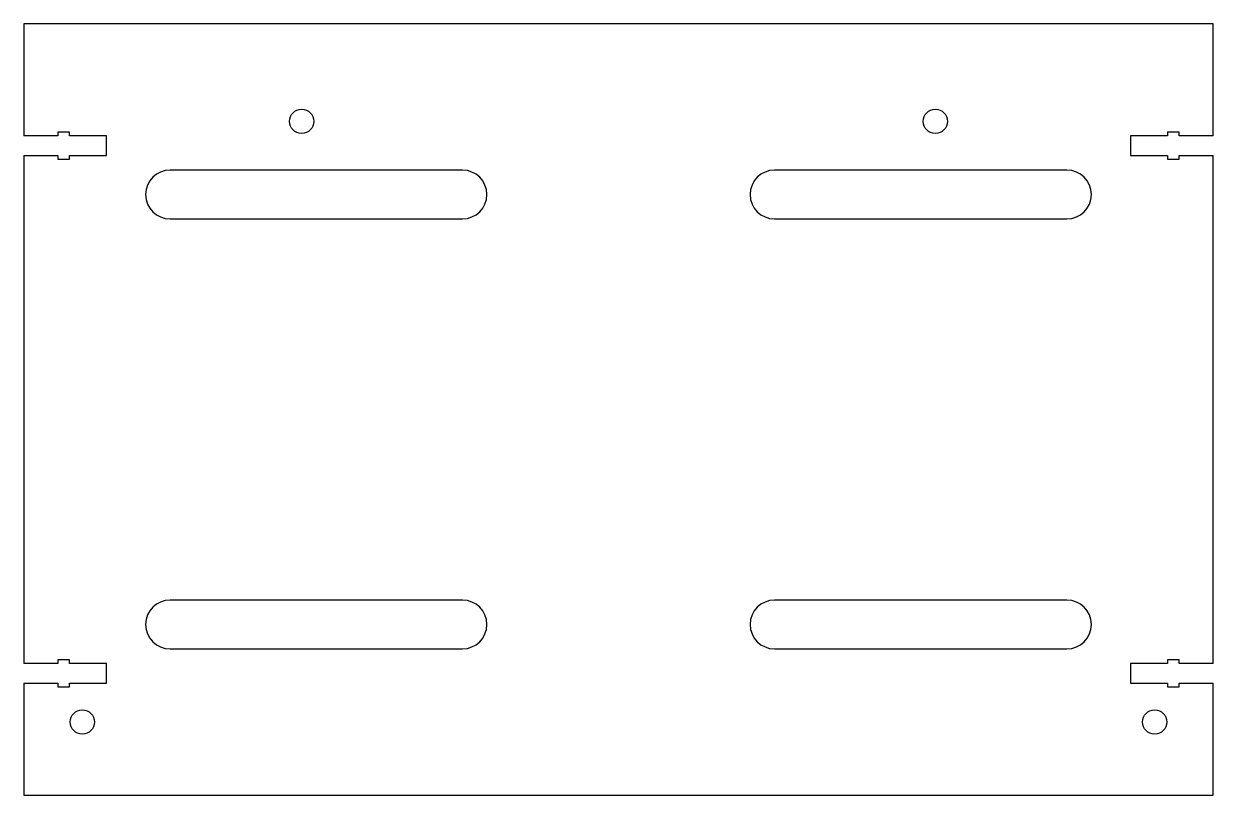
# Model space of a CAD drawing. Header units: millimetres. Extents: x -107 to 137, y -90 to 68.
import ezdxf

# ---------------------------------------------------------------- set-up
doc = ezdxf.new("R2010")
doc.units = ezdxf.units.MM

msp = doc.modelspace()

# ---------------------------------------------------------------- linework, layer by layer
at = {"color": 7, "linetype": 'Continuous', "lineweight": 25}
for p, q in [((136.8, 68.15), (-107.2, 68.15)), ((-107.2, 68.15), (-107.2, 45.15)), ((136.8, 45.15), (136.8, 68.15)), ((-100.2, 45.15), (-107.2, 45.15)), ((-97.8, 45.9), (-100.2, 45.9)), ((-100.2, 45.9), (-100.2, 45.15)), ((-97.8, 45.15), (-97.8, 45.9)), ((-90.2, 45.15), (-97.8, 45.15)), ((-90.2, 41.15), (-90.2, 45.15)), ((127.4, 45.15), (119.8, 45.15)), ((119.8, 45.15), (119.8, 41.15)), ((129.8, 45.9), (127.4, 45.9)), ((127.4, 45.9), (127.4, 45.15)), ((129.8, 45.15), (129.8, 45.9)), ((136.8, 45.15), (129.8, 45.15)), ((-107.2, 41.15), (-100.2, 41.15)), ((-107.2, 41.15), (-107.2, -63)), ((-100.2, 41.15), (-100.2, 40.4)), ((-100.2, 40.4), (-97.8, 40.4)), ((-97.8, 40.4), (-97.8, 41.15)), ((-97.8, 41.15), (-90.2, 41.15)), ((119.8, 41.15), (127.4, 41.15)), ((127.4, 41.15), (127.4, 40.4)), ((127.4, 40.4), (129.8, 40.4)), ((129.8, 40.4), (129.8, 41.15)), ((129.8, 41.15), (136.8, 41.15)), ((136.8, -63), (136.8, 41.15)), ((-17.2, 38.15), (-77.2, 38.15)), ((106.8, 38.15), (46.8, 38.15)), ((-77.2, 28.15), (-17.2, 28.15)), ((46.8, 28.15), (106.8, 28.15)), ((-17.2, -50), (-77.2, -50)), ((106.8, -50), (46.8, -50)), ((-77.2, -60), (-17.2, -60)), ((46.8, -60), (106.8, -60)), ((-100.2, -63), (-107.2, -63)), ((-97.8, -62.25), (-100.2, -62.25)), ((-100.2, -62.25), (-100.2, -63)), ((-97.8, -63), (-97.8, -62.25)), ((-90.2, -63), (-97.8, -63)), ((-90.2, -67), (-90.2, -63)), ((127.4, -63), (119.8, -63)), ((119.8, -63), (119.8, -67)), ((129.8, -62.25), (127.4, -62.25)), ((127.4, -62.25), (127.4, -63)), ((129.8, -63), (129.8, -62.25)), ((136.8, -63), (129.8, -63)), ((-107.2, -67), (-100.2, -67)), ((-107.2, -67), (-107.2, -90)), ((-100.2, -67), (-100.2, -67.75)), ((-100.2, -67.75), (-97.8, -67.75)), ((-97.8, -67.75), (-97.8, -67)), ((-97.8, -67), (-90.2, -67)), ((119.8, -67), (127.4, -67)), ((127.4, -67), (127.4, -67.75)), ((127.4, -67.75), (129.8, -67.75)), ((129.8, -67.75), (129.8, -67)), ((129.8, -67), (136.8, -67)), ((136.8, -90), (136.8, -67)), ((-107.2, -90), (136.8, -90))]:
    msp.add_line(p, q, dxfattribs=at)
for centre in [(-50.2, 48.15), (79.8, 48.15), (-95.2, -75), (124.8, -75)]:
    msp.add_circle(centre, 2.5, dxfattribs=at)
for centre, start, end in [((-77.2, 33.15), 90, 270), ((-17.2, 33.15), 270, 90), ((46.8, 33.15), 90, 270), ((106.8, 33.15), 270, 90), ((-77.2, -55), 90, 270), ((-17.2, -55), 270, 90), ((46.8, -55), 90, 270), ((106.8, -55), 270, 90)]:
    msp.add_arc(centre, 5, start, end, dxfattribs=at)

doc.saveas('drawing.dxf')
